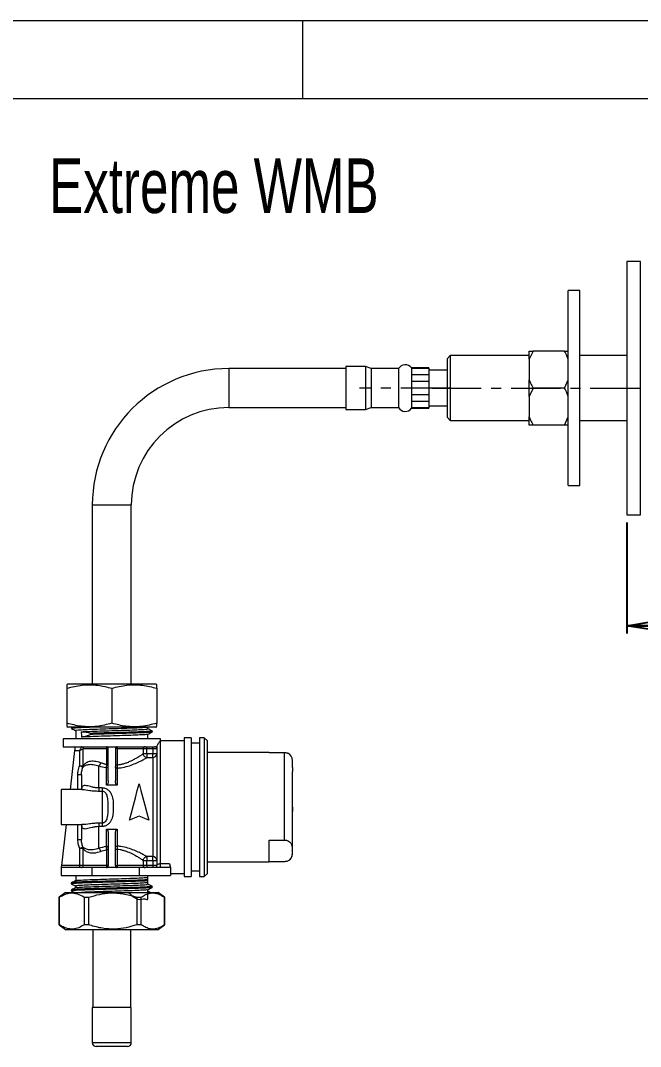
# Model space of a CAD drawing. Header units: millimetres. Extents: x 0 to 420, y 0 to 298.
# Drawn here: x 193.4 to 272.8, y 165.9 to 297.5 of the extents above; entities that cross this region are included whole.
import ezdxf

# ---------------------------------------------------------------- set-up
doc = ezdxf.new("R2010")
doc.units = ezdxf.units.MM
doc.linetypes.add('CENTER', pattern=[10.16, 6.35, -1.27, 1.27, -1.27])
doc.linetypes.add('CENTERX2', pattern=[20.32, 12.7, -2.54, 2.54, -2.54])
doc.layers.add('LEVEL0', color=179, linetype='Continuous')
doc.styles.add('SLDTEXTSTYLE1', font='TXT', dxfattribs={"width": 0.75})
doc.styles.add('SLDTEXTSTYLE2', font='TXT', dxfattribs={"width": 0.7})
doc.dimstyles.new('SLDDIMSTYLE1', dxfattribs={"dimtxt": 3.5, "dimasz": 3.302, "dimexe": 0, "dimexo": 0.0625, "dimgap": 0.875, "dimtad": 1, "dimdec": 0, "dimlfac": 2, "dimrnd": 1e-09, "dimzin": 12, "dimdsep": 46, "dimtxsty": 'SLDTEXTSTYLE1', "dimblk1": 'CLOSED', "dimblk2": 'CLOSED', "dimsah": 1, "dimcen": 0.09, "dimadec": 0, "dimazin": 3, "dimtfac": 1, "dimtdec": 0, "dimtofl": 0, "dimtmove": 0, "dimatfit": 3, "dimldrblk": 'CLOSED', "dimfxl": 0, "dimfrac": 2, "dimtolj": 1, "dimtzin": 12, "dimarcsym": 0})

# ---------------------------------------------------------------- blocks, each defined once
blk = doc.blocks.new('_CLOSED')
at = {"color": 0, "linetype": 'ByBlock', "lineweight": -2}
for p, q in [((-1, 0.166667), (0, 0)), ((-1, 0.166667), (-1, -0.166667)), ((0, 0), (-1, -0.166667)), ((0, 0), (-1, 0))]:
    blk.add_line(p, q, dxfattribs=at)
blk = doc.blocks.new('_D')
at = {"layer": 'LEVEL0', "color": 7}
for p, q in [((271.06, 233.11), (271.06, 218.88)), ((363.39, 228.34), (363.39, 218.88)), ((363.39, 219.88), (271.06, 219.88))]:
    blk.add_line(p, q, dxfattribs=at)
at = {"layer": 'LEVEL0', "color": 7, "xscale": 3.302, "yscale": 3.302, "rotation": 180.0000000000004}
blk.add_blockref('_CLOSED', (271.06, 219.88), dxfattribs=at)
at = {"layer": 'LEVEL0', "color": 7, "xscale": 3.302, "yscale": 3.302}
blk.add_blockref('_CLOSED', (363.39, 219.88), dxfattribs=at)
at = {"layer": 'LEVEL0', "color": 7, "insert": (310.4, 224.39), "char_height": 3.5, "attachment_point": 1, "style": 'SLDTEXTSTYLE1'}
blk.add_mtext('185', dxfattribs=at)

msp = doc.modelspace()

# ---------------------------------------------------------------- linework, layer by layer
at = {"color": 7, "linetype": 'Continuous', "lineweight": 15}
for p, q in [((272.805305, 266.611854), (271.055305, 266.611854)), ((271.055305, 266.611854), (271.055305, 250.361854)), ((265.055305, 262.861855), (263.555306, 262.861855)), ((263.555306, 250.361854), (263.555306, 262.861855)), ((265.055305, 250.361854), (265.055305, 262.861855)), ((248.430306, 254.526854), (248.055305, 254.151854)), ((248.055305, 246.571854), (248.055305, 254.151854)), ((258.555306, 254.526854), (248.430306, 254.526854)), ((248.430306, 254.526854), (248.430306, 246.196854)), ((259.055305, 255.111854), (258.555306, 254.046245)), ((258.555306, 255.111854), (259.055305, 255.111854)), ((258.555306, 254.046245), (258.555306, 255.111854)), ((258.555306, 254.046245), (258.555306, 251.427463)), ((263.055305, 255.111854), (259.055305, 255.111854)), ((271.055305, 254.526854), (265.055305, 254.526854)), ((235.055306, 252.861854), (220.055306, 252.861854)), ((237.555304, 253.111854), (235.055306, 253.111854)), ((235.055306, 253.111854), (235.055306, 247.611854)), ((238.305306, 252.861854), (237.555304, 253.111854)), ((237.555304, 253.111854), (237.555304, 247.611854)), ((241.805305, 252.861854), (238.305306, 252.861854)), ((238.305306, 252.861854), (238.305306, 247.861854)), ((241.805305, 252.861854), (241.805305, 247.861854)), ((245.671331, 252.961854), (243.471331, 252.961854)), ((243.471331, 252.961854), (243.471331, 247.761854)), ((243.505306, 252.918789), (245.671331, 252.918789)), ((243.505306, 252.048444), (243.505306, 252.918789)), ((245.671331, 252.961854), (245.671331, 252.918789)), ((245.671331, 252.918789), (245.671331, 252.048444)), ((245.671331, 252.048444), (243.505306, 252.048444)), ((248.055305, 252.636854), (245.671331, 252.636854)), ((245.671331, 252.048444), (245.671331, 251.232199)), ((258.555306, 249.296245), (258.555306, 251.427463)), ((263.055305, 250.361854), (263.555306, 251.427463)), ((243.505306, 251.232199), (245.671331, 251.232199)), ((243.505306, 249.49151), (243.505306, 251.232199)), ((245.671331, 251.232199), (245.671331, 249.49151)), ((259.055305, 250.361854), (258.555306, 249.296245)), ((263.055305, 250.361854), (259.055305, 250.361854)), ((263.555306, 237.861854), (263.555306, 250.361854)), ((265.055305, 237.861854), (265.055305, 250.361854)), ((271.055305, 250.361854), (271.055305, 234.111855)), ((245.671331, 249.49151), (243.505306, 249.49151)), ((245.671331, 249.49151), (245.671331, 248.675264)), ((258.555306, 249.296245), (258.555306, 246.677464)), ((220.055306, 247.861854), (235.055306, 247.861854)), ((235.055306, 247.611854), (237.555304, 247.611854)), ((237.555304, 247.611854), (238.305306, 247.861854)), ((238.305306, 247.861854), (241.805305, 247.861854)), ((243.471331, 247.761854), (245.671331, 247.761854)), ((243.505306, 248.675264), (245.671331, 248.675264)), ((243.505306, 247.80492), (243.505306, 248.675264)), ((245.671331, 247.80492), (243.505306, 247.80492)), ((245.671331, 248.675264), (245.671331, 247.80492)), ((245.671331, 248.086854), (248.055305, 248.086854)), ((245.671331, 247.80492), (245.671331, 247.761854)), ((248.055305, 246.571854), (248.430306, 246.196854)), ((248.430306, 246.196854), (258.555306, 246.196854)), ((258.555306, 245.611854), (258.555306, 246.677464)), ((263.055305, 245.611854), (263.555306, 246.677464)), ((265.055305, 246.196854), (271.055305, 246.196854)), ((263.055305, 245.611854), (259.055305, 245.611854)), ((263.555306, 245.611854), (263.055305, 245.611854)), ((263.555306, 237.861854), (265.055305, 237.861854)), ((202.555304, 235.361855), (202.555304, 212.361856)), ((207.555307, 212.361856), (207.555307, 235.361855)), ((271.055305, 234.111855), (272.805305, 234.111855)), ((199.415778, 212.361856), (199.305309, 212.306617)), ((199.305309, 211.861855), (199.305309, 207.361853)), ((210.694832, 212.361856), (199.415778, 212.361856)), ((205.055302, 211.861855), (205.055302, 207.361853)), ((210.805306, 212.306617), (210.694832, 212.361856)), ((210.805306, 211.861855), (210.805306, 207.361853)), ((199.305309, 206.91709), (199.415778, 206.861856)), ((210.694832, 206.861856), (199.415778, 206.861856)), ((209.680302, 206.653891), (209.680302, 206.861856)), ((210.694832, 206.861856), (210.805306, 206.91709)), ((198.805307, 205.361853), (198.805307, 204.361854)), ((211.305307, 205.361853), (198.805307, 205.361853)), ((200.430309, 206.417462), (200.430309, 205.361853)), ((209.680302, 205.361853), (209.680302, 205.959594)), ((211.305307, 205.111856), (211.305307, 205.361853)), ((215.205306, 205.511855), (214.305305, 205.511855)), ((214.305305, 205.511855), (214.305305, 187.711852)), ((215.205306, 205.511855), (215.205306, 187.711852)), ((216.905305, 205.511855), (216.305306, 205.511855)), ((216.305306, 205.511855), (216.305306, 187.711852)), ((217.305304, 205.111856), (216.905305, 205.511855)), ((216.905305, 205.511855), (216.905305, 187.711852)), ((198.805307, 204.361854), (210.558062, 204.361854)), ((204.605309, 199.979344), (204.605309, 204.111854)), ((205.505302, 204.111854), (205.505302, 199.979344)), ((210.651064, 204.342788), (210.555305, 204.361854)), ((210.651041, 204.342531), (210.558062, 204.361854)), ((210.805306, 204.227628), (210.805306, 189.111853)), ((214.305305, 205.111856), (211.305307, 205.111856)), ((216.305306, 204.799356), (215.205306, 204.799356)), ((217.305304, 188.111855), (217.305304, 205.111856)), ((200.292712, 203.861853), (199.715783, 198.861854)), ((225.205304, 203.611853), (217.305304, 203.611853)), ((225.205304, 203.611853), (225.205304, 203.609387)), ((225.205304, 203.609387), (227.205304, 203.609387)), ((228.204028, 201.38385), (228.204706, 201.300809)), ((228.205306, 201.605281), (228.205306, 201.324189)), ((201.155303, 200.754317), (201.155303, 198.911855)), ((228.204706, 201.300809), (228.205306, 201.177614)), ((201.194932, 198.861854), (198.555303, 198.861854)), ((198.555303, 198.861854), (198.555303, 194.361853)), ((205.755306, 199.445138), (204.355305, 199.445138)), ((228.204539, 196.611853), (228.205306, 196.419029)), ((228.205306, 196.419029), (228.205306, 196.254639)), ((228.205306, 196.254639), (228.205306, 196.030794)), ((198.555303, 194.361853), (201.195297, 194.361853)), ((199.196552, 194.361853), (198.590783, 189.111853)), ((201.155303, 194.311855), (201.155303, 192.46939)), ((204.355305, 193.778569), (205.755306, 193.778569)), ((204.605309, 193.244362), (204.605309, 189.111853)), ((205.505302, 189.111853), (205.505302, 193.244362)), ((225.205304, 192.390533), (227.205304, 192.390533)), ((225.205304, 189.611854), (225.205304, 192.390533)), ((217.305304, 189.611854), (225.205304, 189.611854)), ((227.205304, 189.61432), (225.205304, 189.61432)), ((198.555303, 188.861853), (198.555303, 187.861854)), ((202.555304, 188.861853), (198.555303, 188.861853)), ((208.555309, 188.861853), (202.555304, 188.861853)), ((212.426489, 188.861853), (208.555309, 188.861853)), ((212.457718, 189.326139), (212.555306, 188.865887)), ((212.555306, 188.865887), (212.555306, 187.861854)), ((215.205306, 188.424355), (216.305306, 188.424355)), ((198.555303, 187.861854), (202.555304, 187.861854)), ((200.430309, 187.861854), (200.430309, 187.178338)), ((202.555304, 187.861854), (208.555309, 187.861854)), ((208.555309, 187.861854), (212.555306, 187.861854)), ((209.680302, 187.631117), (209.680302, 187.861854)), ((209.680302, 186.724836), (209.680302, 186.941849)), ((212.555306, 188.111855), (214.305305, 188.111855)), ((214.305305, 187.711852), (215.205306, 187.711852)), ((216.305306, 187.711852), (216.905305, 187.711852)), ((216.905305, 187.711852), (217.305304, 188.111855)), ((199.127106, 185.661854), (198.305306, 185.045505)), ((199.127106, 185.661854), (210.983509, 185.661854)), ((199.857389, 186.83047), (199.903046, 186.759109)), ((200.430309, 186.488444), (200.430309, 186.275656)), ((209.680302, 185.817832), (209.680302, 186.030598)), ((211.805304, 185.045505), (210.983509, 185.661854)), ((198.305306, 185.045505), (198.305306, 181.528205)), ((198.305306, 185.045505), (198.321698, 185.045505)), ((198.321698, 181.528205), (198.321698, 185.045505)), ((201.531087, 185.045505), (202.095692, 185.045505)), ((201.531087, 185.045505), (201.531087, 181.528205)), ((202.095692, 181.528205), (202.095692, 185.045505)), ((208.278855, 185.045505), (208.829296, 185.045505)), ((208.278855, 185.045505), (208.278855, 181.528205)), ((208.829296, 181.528205), (208.829296, 185.045505)), ((211.803073, 185.045505), (211.805304, 185.045505)), ((211.803073, 185.045505), (211.803073, 181.528205)), ((211.805304, 181.528205), (211.805304, 185.045505)), ((198.305306, 181.528205), (199.127106, 180.911856)), ((198.321698, 181.528205), (198.305306, 181.528205)), ((199.127106, 180.911856), (210.983509, 180.911856)), ((202.095692, 181.528205), (201.531087, 181.528205)), ((202.630309, 180.911856), (202.630309, 170.911858)), ((207.480302, 170.911858), (207.480302, 180.911856)), ((208.829296, 181.528205), (208.278855, 181.528205)), ((210.983509, 180.911856), (211.805304, 181.528205)), ((211.805304, 181.528205), (211.803073, 181.528205)), ((202.555304, 170.911858), (202.555304, 166.411856)), ((203.853225, 170.911858), (202.555304, 170.911858)), ((207.555307, 170.911858), (203.853225, 170.911858)), ((207.555307, 166.411856), (207.555307, 170.911858)), ((204.09364, 165.911855), (203.055305, 165.911855)), ((207.055306, 165.911855), (204.09364, 165.911855))]:
    msp.add_line(p, q, dxfattribs=at)
at = {"color": 8, "linetype": 'Continuous', "lineweight": 0}
for p, q in [((272.805305, 250.361854), (272.805305, 266.611854)), ((220.055306, 252.861854), (220.055306, 247.861854)), ((272.805305, 234.111855), (272.805305, 250.361854)), ((202.555304, 235.361855), (207.555307, 235.361855)), ((200.079834, 206.861856), (199.903314, 206.83668)), ((201.395457, 201.926353), (201.395457, 204.106221)), ((201.406514, 204.111854), (204.411184, 204.111854)), ((204.411184, 202.067459), (204.411184, 204.111854)), ((204.411184, 204.111854), (204.605309, 204.111854)), ((205.728834, 204.111854), (205.505302, 204.111854)), ((205.728834, 204.111854), (205.728834, 201.994943)), ((205.728834, 204.111854), (209.076544, 204.111854)), ((209.076544, 204.111854), (209.076544, 203.449251)), ((209.076544, 204.111854), (209.547949, 204.111854)), ((209.547949, 204.111854), (209.547949, 204.361854)), ((209.547949, 203.449251), (209.547949, 204.111854)), ((209.547949, 204.111854), (210.305308, 204.111854)), ((210.305308, 204.111854), (210.305308, 204.361854)), ((210.305308, 204.111854), (210.305308, 203.449251)), ((210.305308, 204.111854), (210.805306, 204.111854)), ((211.305307, 189.326139), (211.305307, 205.111856)), ((200.292712, 203.861853), (200.906729, 203.861853)), ((200.906729, 203.861853), (200.906729, 201.926353)), ((209.547949, 203.449251), (209.076544, 203.449251)), ((209.547949, 203.449251), (209.547949, 202.960866)), ((210.305308, 203.449251), (209.547949, 203.449251)), ((209.547949, 202.960866), (210.305308, 202.960866)), ((210.805306, 203.449251), (210.305308, 203.449251)), ((210.305308, 202.960866), (210.305308, 203.449251)), ((210.305308, 202.960866), (210.305308, 190.262841)), ((227.205304, 192.390533), (227.205304, 203.609387)), ((200.906729, 201.926353), (201.395457, 201.926353)), ((203.405303, 199.07294), (203.405303, 201.89411)), ((204.355305, 199.445138), (204.355305, 201.668413)), ((205.755306, 201.608403), (205.755306, 199.445138)), ((200.655302, 200.754317), (200.655302, 198.861854)), ((203.805303, 199.07294), (203.405303, 199.07294)), ((203.405303, 198.67065), (203.805303, 198.67065)), ((203.805303, 198.67065), (203.805303, 194.553061)), ((200.655302, 194.361853), (200.655302, 192.46939)), ((203.805303, 194.553061), (203.405303, 194.553061)), ((203.405303, 191.329597), (203.405303, 194.150766)), ((203.405303, 194.150766), (203.805303, 194.150766)), ((204.355305, 191.555297), (204.355305, 193.778569)), ((205.755306, 193.778569), (205.755306, 191.615312)), ((201.395457, 191.297358), (200.906729, 191.297358)), ((200.906729, 191.297358), (200.906729, 189.111853)), ((201.395457, 189.111853), (201.395457, 191.297358)), ((204.411184, 189.111853), (204.411184, 191.156251)), ((205.728834, 191.228768), (205.728834, 189.111853)), ((209.076544, 189.774456), (209.076544, 189.111853)), ((209.076544, 189.774456), (209.547949, 189.774456)), ((210.305308, 190.262841), (209.547949, 190.262841)), ((209.547949, 190.262841), (209.547949, 189.774456)), ((209.547949, 189.774456), (210.305308, 189.774456)), ((209.547949, 189.111853), (209.547949, 189.774456)), ((210.305308, 189.774456), (210.305308, 190.262841)), ((210.305308, 189.774456), (210.805306, 189.774456)), ((210.305308, 189.774456), (210.305308, 189.111853)), ((200.906729, 189.111853), (198.590783, 189.111853)), ((201.395457, 189.111853), (200.906729, 189.111853)), ((200.906729, 189.111853), (200.906729, 188.861853)), ((204.411184, 189.111853), (201.395457, 189.111853)), ((202.555304, 187.861854), (202.555304, 188.861853)), ((204.605309, 189.111853), (204.411184, 189.111853)), ((205.505302, 189.111853), (205.728834, 189.111853)), ((209.076544, 189.111853), (205.728834, 189.111853)), ((208.555309, 188.861853), (208.555309, 187.861854)), ((209.547949, 189.111853), (209.076544, 189.111853)), ((209.547949, 189.111853), (209.547949, 188.861853)), ((210.305308, 189.111853), (209.547949, 189.111853)), ((210.805306, 189.111853), (210.305308, 189.111853)), ((210.305308, 189.111853), (210.305308, 188.861853)), ((212.457718, 189.326139), (211.305307, 189.326139)), ((202.555304, 166.411856), (203.853225, 166.411856)), ((203.853225, 166.411856), (207.555307, 166.411856))]:
    msp.add_line(p, q, dxfattribs=at)
at = {"color": 7, "linetype": 'Continuous', "lineweight": 15, "flags": 128}
for points in [[(200.350401, 204.361854), (200.349291, 204.352247), (200.346013, 204.323793), (200.340678, 204.277588), (200.333504, 204.215409), (200.324764, 204.139641), (200.314788, 204.053195), (200.303962, 203.9594), (200.292712, 203.861853)], [(207.305302, 194.94679), (207.557944, 195.88965), (207.814699, 196.847869), (208.070104, 197.80107), (208.318738, 198.728977), (208.555309, 199.611856)], [(208.555309, 199.611856), (208.791872, 198.728977), (209.040505, 197.80107), (209.295911, 196.847869), (209.552666, 195.88965), (209.805307, 194.94679)], [(208.555309, 195.451824), (208.136281, 195.282528), (207.719517, 195.114145), (207.305302, 194.94679)], [(209.805307, 194.94679), (209.391092, 195.114145), (208.974329, 195.282528), (208.555309, 195.451824)], [(198.590783, 189.111853), (198.585158, 189.063082), (198.579749, 189.016184), (198.574757, 188.972963), (198.570391, 188.935077), (198.5668, 188.903986), (198.564132, 188.880885), (198.562493, 188.866658), (198.561942, 188.861853)]]:
    msp.add_lwpolyline(points, dxfattribs=at)
at = {"color": 7, "linetype": 'Continuous', "lineweight": 15}
for centre, radius, start, end in [((220.055305, 235.361854), 17.5, 90, 180), ((242.671331, 252.361854), 1, 36.86989765, 150), ((220.055305, 235.361854), 12.5, 90, 180), ((242.671331, 248.361854), 1, 210, 323.13010235), ((204.355305, 204.111854), 0.25, 0, 90), ((205.755305, 204.111854), 0.25, 90, 180), ((227.205305, 202.611854), 1, 0, 66.02820418), ((227.205305, 190.611854), 1, 294.45582766, 0), ((204.355305, 189.111854), 0.25, 270, 0), ((205.755305, 189.111854), 0.25, 180, 270), ((203.055305, 166.411854), 0.5, 180, 270), ((207.055305, 166.411854), 0.5, 270, 0)]:
    msp.add_arc(centre, radius, start, end, dxfattribs=at)
at = {"color": 8, "linetype": 'Continuous', "lineweight": 0}
for centre, radius, start, end in [((204.089738, 204.17125), 0.326887, 349.53096795, 35.66799327), ((206.339103, 204.173636), 0.613388, 162.13046353, 185.78077603), ((209.319606, 204.118804), 0.243161, 91.73519799, 181.63796736), ((210.311046, 203.455128), 0.494295, 269.3349746, 359.31884156), ((227.388831, 191.205437), 0.816475, 345.60277537, 359.98189496), ((210.311046, 189.768579), 0.494295, 0.68115844, 90.6650254), ((201.148236, 189.109073), 0.247237, 270.66207155, 0.64435637), ((204.089723, 189.05246), 0.326901, 324.33306687, 10.4679719), ((206.339134, 189.050074), 0.613419, 174.21982207, 197.86893837), ((209.319611, 189.104908), 0.243167, 178.36326234, 268.26357231)]:
    msp.add_arc(centre, radius, start, end, dxfattribs=at)
msp.add_ellipse((205.055305, 205.936854), major_axis=(-2.476499, 144.177266), ratio=0.0270923075, start_param=1.5679405276, end_param=1.5727215469, dxfattribs=at)
at = {"color": 7, "linetype": 'Continuous', "lineweight": 15}
for points, knots in [([(263.555306, 254.046245), (263.499951, 254.19216), (263.361524, 254.557058), (263.170152, 254.90378), (263.055305, 255.111854)], [0, 0, 0, 0, 0.3998805607, 1, 1, 1, 1]), ([(263.055305, 255.111854), (263.0975, 255.111854), (263.293338, 255.111854), (263.440136, 255.111854), (263.555306, 255.111854)], [0, 0, 0, 0, 0.2154571977, 1, 1, 1, 1]), ([(258.555306, 251.427463), (258.61066, 251.281548), (258.749086, 250.916651), (258.940458, 250.569929), (259.055305, 250.361854)], [0, 0, 0, 0, 0.3998802359, 1, 1, 1, 1]), ([(263.555306, 249.296245), (263.499951, 249.44216), (263.361524, 249.807058), (263.170152, 250.15378), (263.055305, 250.361854)], [0, 0, 0, 0, 0.399880374, 1, 1, 1, 1]), ([(258.555306, 246.677464), (258.610659, 246.531548), (258.749086, 246.166651), (258.940458, 245.819929), (259.055305, 245.611854)], [0, 0, 0, 0, 0.3998804227, 1, 1, 1, 1]), ([(259.055305, 245.611854), (259.01311, 245.611854), (258.817273, 245.611854), (258.670475, 245.611854), (258.555306, 245.611854)], [0, 0, 0, 0, 0.2154572521, 1, 1, 1, 1]), ([(199.305309, 211.861855), (199.942992, 212.019374), (201.237248, 212.33908), (203.194724, 212.325534), (204.453046, 212.011944), (205.055302, 211.861855)], [0, 0, 0, 0, 0.3361572869, 0.6822725908, 1, 1, 1, 1]), ([(199.305309, 212.275999), (199.305309, 212.265327), (199.305309, 212.244399), (199.305309, 211.987676), (199.305309, 211.861855)], [0, 0, 0, 0, 0.5098936471, 1, 1, 1, 1]), ([(205.055302, 211.861855), (205.692987, 212.019374), (206.987247, 212.339079), (208.944725, 212.325534), (210.203048, 212.011944), (210.805306, 211.861855)], [0, 0, 0, 0, 0.3361577565, 0.6822725689, 1, 1, 1, 1]), ([(210.805306, 211.861855), (210.805306, 211.987319), (210.805306, 212.243325), (210.805306, 212.267975), (210.805306, 212.280544)], [0, 0, 0, 0, 0.4900841201, 1, 1, 1, 1]), ([(205.055302, 207.361853), (204.417618, 207.204335), (203.123362, 206.884632), (201.165886, 206.898178), (199.907564, 207.211764), (199.305309, 207.361853)], [0, 0, 0, 0, 0.336157256, 0.6822726277, 1, 1, 1, 1]), ([(199.305309, 207.361853), (199.305309, 207.236388), (199.305309, 206.980382), (199.305309, 206.955733), (199.305309, 206.943164)], [0, 0, 0, 0, 0.4900841201, 1, 1, 1, 1]), ([(199.903232, 206.836639), (199.8794, 206.811861), (199.831739, 206.762309), (199.879259, 206.712848), (199.903016, 206.688119)], [0, 0, 0, 0, 0.5000439001, 1, 1, 1, 1]), ([(199.899842, 206.689777), (199.990212, 206.642642), (200.167044, 206.550412), (200.343856, 206.458148), (200.430309, 206.413036)], [0, 0, 0, 0, 0.511049999, 1, 1, 1, 1]), ([(209.663292, 206.862478), (209.590527, 206.846836), (209.442217, 206.814956), (208.589587, 206.766839), (207.368266, 206.718122), (205.875229, 206.669408), (204.291683, 206.620687), (202.796921, 206.57197), (201.544569, 206.523244), (200.735604, 206.474525), (200.375334, 206.439257), (200.455716, 206.42024), (200.467458, 206.417462)], [0, 0, 0, 0, 0.10544903921, 0.21492711655, 0.32440468431, 0.43388288883, 0.5433608095, 0.65283882986, 0.76231690595, 0.8717952461, 0.98127342092, 1, 1, 1, 1]), ([(201.153984, 206.282212), (201.474342, 206.298367), (202.115059, 206.330677), (203.523118, 206.379044), (205.075651, 206.427752), (206.636, 206.476468), (208.021359, 206.525201), (209.051524, 206.573936), (209.63044, 206.616832), (209.622817, 206.643483), (209.61984, 206.653891)], [0, 0, 0, 0, 0.1302769465, 0.2605536789, 0.3916416344, 0.522730041, 0.6538188839, 0.7849074926, 0.915996213, 1, 1, 1, 1]), ([(210.805306, 207.361853), (210.167621, 207.204335), (208.873363, 206.884632), (206.915886, 206.898178), (205.65756, 207.211764), (205.055302, 207.361853)], [0, 0, 0, 0, 0.33615725222, 0.68227213251, 1, 1, 1, 1]), ([(210.210701, 206.381438), (210.120309, 206.428587), (209.943502, 206.52081), (209.76671, 206.613061), (209.680302, 206.658149)], [0, 0, 0, 0, 0.5112440044, 1, 1, 1, 1]), ([(210.805306, 206.947712), (210.805306, 206.958382), (210.805306, 206.979308), (210.805306, 207.236031), (210.805306, 207.361853)], [0, 0, 0, 0, 0.5098936175, 1, 1, 1, 1]), ([(201.142152, 206.281522), (201.195048, 206.283736), (201.353776, 206.290377), (201.618395, 206.271573), (201.976701, 206.207383), (202.226328, 206.120394), (202.371848, 206.069684)], [0, 0, 0, 0, 0.1282368863, 0.3848147927, 0.6413789211, 1, 1, 1, 1]), ([(209.612784, 205.955168), (209.618231, 205.949606), (209.639585, 205.927797), (209.139175, 205.889757), (208.169464, 205.84103), (206.812851, 205.792318), (205.267667, 205.743577), (203.694909, 205.69494), (202.494582, 205.653433), (201.661398, 205.619321), (201.325087, 205.601337), (201.153984, 205.592187)], [0, 0, 0, 0, 0.0459330877, 0.1801055153, 0.3142776811, 0.4484499195, 0.5826221798, 0.7167938001, 0.8509656469, 0.9241763086, 1, 1, 1, 1]), ([(202.371848, 205.936616), (202.320522, 205.912678), (202.166517, 205.840852), (201.88761, 205.733351), (201.532857, 205.631572), (201.280495, 205.605338), (201.153984, 205.592187)], [0, 0, 0, 0, 0.1286000513, 0.3858609326, 0.6921283488, 1, 1, 1, 1]), ([(202.371848, 206.069684), (202.381452, 206.065061), (202.394643, 206.058712), (202.409278, 206.041428), (202.416106, 206.027993), (202.419528, 206.013315), (202.419845, 206.000192), (202.41745, 205.986459), (202.410711, 205.970176), (202.395508, 205.950401), (202.380991, 205.941943), (202.371848, 205.936616)], [0, 0, 0, 0, 0.2324442124, 0.3192401265, 0.4067041025, 0.46241942, 0.5184659925, 0.5688442929, 0.6422456633, 0.7746924897, 1, 1, 1, 1]), ([(209.668552, 205.953462), (209.758891, 206.000604), (209.939594, 206.094899), (210.120314, 206.18916), (210.210686, 206.236297)], [0, 0, 0, 0, 0.49993397057, 1, 1, 1, 1]), ([(210.207356, 206.234561), (210.231195, 206.259307), (210.278874, 206.3088), (210.231185, 206.358395), (210.207341, 206.383193)], [0, 0, 0, 0, 0.499993867, 1, 1, 1, 1]), ([(210.805306, 204.111854), (210.804751, 204.124116), (210.803498, 204.151798), (210.791679, 204.198186), (210.761622, 204.260777), (210.712983, 204.311592), (210.670073, 204.333211), (210.651064, 204.342788)], [0, 0, 0, 0, 0.07954477347, 0.1795778751, 0.34920666863, 0.71170530093, 1, 1, 1, 1]), ([(210.819402, 204.361854), (210.815922, 204.342226), (210.809428, 204.305601), (210.805659, 204.259306), (210.805378, 204.234142), (210.805306, 204.227628)], [0, 0, 0, 0, 0.4611529673, 0.8605066868, 1, 1, 1, 1]), ([(211.305307, 205.111856), (211.290028, 205.101354), (211.259379, 205.080288), (211.060053, 204.894941), (210.905069, 204.624858), (210.84394, 204.472269), (210.823824, 204.38175), (210.819402, 204.361854)], [0, 0, 0, 0, 0.3758791618, 0.7540158621, 0.8829803069, 0.9742788186, 1, 1, 1, 1]), ([(227.205304, 203.609387), (227.2599, 203.6067), (227.368821, 203.60134), (227.510852, 203.568584), (227.577752, 203.53549), (227.608656, 203.520203)], [0, 0, 0, 0, 0.3509712647, 0.7001925517, 1, 1, 1, 1]), ([(228.205306, 201.679854), (228.204392, 201.62776), (228.203105, 201.554334), (228.20382, 201.422228), (228.204028, 201.38385)], [0, 0, 0, 0, 0.7094874976, 1, 1, 1, 1]), ([(228.205306, 201.679854), (228.205306, 201.913646), (228.205306, 202.381232), (228.205306, 202.643044), (228.205306, 202.588159), (228.205306, 202.577924)], [0, 0, 0, 0, 0.4485907737, 0.8971819284, 1, 1, 1, 1]), ([(228.205306, 196.804678), (228.205306, 197.220174), (228.205306, 198.051165), (228.205306, 199.229757), (228.205306, 200.309995), (228.205306, 200.888408), (228.205306, 201.177614)], [0, 0, 0, 0, 0.2500005202, 0.5000004099, 0.7500002025, 1, 1, 1, 1]), ([(201.203076, 199.166956), (201.206668, 199.105488), (201.213501, 198.988539), (201.11693, 198.880564), (201.11074, 198.871176), (201.108073, 198.867133)], [0, 0, 0, 0, 0.3867716576, 0.7358760224, 1, 1, 1, 1]), ([(204.605309, 199.979344), (204.596367, 199.867196), (204.584939, 199.723874), (204.510255, 199.559432), (204.459848, 199.49028), (204.40147, 199.451128), (204.370736, 199.44714), (204.355305, 199.445138)], [0, 0, 0, 0, 0.5274724159, 0.6740861165, 0.8545431698, 0.9269695317, 1, 1, 1, 1]), ([(205.755306, 199.445138), (205.741906, 199.446654), (205.711749, 199.450065), (205.661851, 199.481883), (205.597648, 199.558329), (205.524505, 199.727219), (205.512803, 199.880857), (205.505302, 199.979344)], [0, 0, 0, 0, 0.0634095724, 0.1427083195, 0.2728102247, 0.5338433044, 1, 1, 1, 1]), ([(228.205306, 195.959108), (228.204453, 196.095254), (228.202706, 196.373956), (228.204426, 196.658919), (228.205306, 196.804678)], [0, 0, 0, 0, 0.4884988669, 1, 1, 1, 1]), ([(228.205306, 191.205179), (228.205306, 191.458381), (228.205306, 191.964786), (228.205306, 193.114224), (228.205306, 194.459301), (228.205306, 195.459172), (228.205306, 195.959108)], [0, 0, 0, 0, 0.2499998761, 0.4999999187, 0.7499998745, 1, 1, 1, 1]), ([(201.108073, 194.356578), (201.11074, 194.352534), (201.11693, 194.343146), (201.213502, 194.235172), (201.206668, 194.118221), (201.203076, 194.056751)], [0, 0, 0, 0, 0.2641236485, 0.6132275782, 1, 1, 1, 1]), ([(204.355305, 193.778569), (204.368704, 193.777053), (204.398861, 193.773641), (204.448762, 193.741828), (204.51296, 193.665376), (204.586106, 193.49649), (204.597808, 193.342851), (204.605309, 193.244362)], [0, 0, 0, 0, 0.0634094808, 0.1427051641, 0.272811276, 0.5338439783, 1, 1, 1, 1]), ([(205.505302, 193.244362), (205.514244, 193.356511), (205.525672, 193.499832), (205.600355, 193.664275), (205.650764, 193.733424), (205.709139, 193.772584), (205.739875, 193.776568), (205.755306, 193.778569)], [0, 0, 0, 0, 0.5274714258, 0.6740848512, 0.8545415658, 0.9269708736, 1, 1, 1, 1]), ([(227.205304, 192.390533), (227.260186, 192.387967), (227.369678, 192.382848), (227.547831, 192.338363), (227.762912, 192.238722), (227.975433, 192.036925), (228.111545, 191.755481), (228.170469, 191.397313), (228.176322, 191.145962), (228.179665, 191.002427)], [0, 0, 0, 0, 0.04583367596, 0.09143905826, 0.16862641831, 0.3064112882, 0.51382162822, 0.72236356516, 1, 1, 1, 1]), ([(228.179665, 191.002427), (228.17664, 190.857973), (228.170572, 190.568234), (228.09966, 190.211963), (227.93379, 189.922942), (227.749442, 189.751763), (227.498529, 189.650946), (227.339517, 189.618102), (227.237766, 189.615235), (227.205304, 189.61432)], [0, 0, 0, 0, 0.279749004, 0.5611095833, 0.6878328622, 0.8572329264, 0.9147584043, 0.972804766, 1, 1, 1, 1]), ([(210.805306, 189.111853), (210.801548, 189.079094), (210.794033, 189.013576), (210.736219, 188.93094), (210.653581, 188.87313), (210.588064, 188.865612), (210.555305, 188.861853)], [0, 0, 0, 0, 0.2499954946, 0.5000017208, 0.7500026426, 1, 1, 1, 1]), ([(212.457718, 189.326139), (212.462643, 189.309476), (212.472496, 189.276138), (212.480795, 189.200976), (212.483927, 189.117796), (212.481597, 189.034225), (212.474013, 188.95952), (212.461189, 188.901767), (212.444828, 188.867503), (212.432173, 188.863604), (212.426489, 188.861853)], [0, 0, 0, 0, 0.1291428105, 0.2583649104, 0.3858391446, 0.5120910395, 0.6382360195, 0.765350034, 0.8945988213, 1, 1, 1, 1]), ([(199.903255, 186.907644), (199.872061, 186.882837), (199.839666, 186.857074), (199.856755, 186.831422), (199.857389, 186.83047)], [0, 0, 0, 0, 0.9629224244, 1, 1, 1, 1]), ([(200.442185, 187.188806), (200.351821, 187.141654), (200.171068, 187.047336), (199.990299, 186.95305), (199.899902, 186.9059)], [0, 0, 0, 0, 0.49993238398, 1, 1, 1, 1]), ([(200.44597, 187.187018), (200.444465, 187.187477), (200.38976, 187.204179), (200.766256, 187.23712), (201.580303, 187.285861), (202.847306, 187.33458), (204.347162, 187.383323), (205.931426, 187.43204), (207.415176, 187.480789), (208.634688, 187.52948), (209.319268, 187.570859), (209.63149, 187.604623), (209.663842, 187.622453), (209.680294, 187.63152)], [0, 0, 0, 0, 0.0030999914, 0.1126903437, 0.2222809389, 0.3318717787, 0.4414620557, 0.5510528242, 0.6606434635, 0.7702342998, 0.879825026, 0.9388857522, 1, 1, 1, 1]), ([(209.680294, 186.942184), (209.630983, 186.926046), (209.532361, 186.89377), (208.745742, 186.845257), (207.579957, 186.796638), (206.117042, 186.747915), (204.536291, 186.69921), (203.016006, 186.650483), (201.716308, 186.601779), (200.829722, 186.553052), (200.406808, 186.515284), (200.472002, 186.493744), (200.488043, 186.488444)], [0, 0, 0, 0, 0.1067011387, 0.2134022271, 0.3207678509, 0.4281338899, 0.5354992806, 0.6428645287, 0.7502300728, 0.8575955242, 0.9649609841, 1, 1, 1, 1]), ([(209.685741, 187.287377), (209.68551, 187.311315), (209.684818, 187.383139), (209.683564, 187.490358), (209.681976, 187.591591), (209.680856, 187.618187), (209.680294, 187.63152)], [0, 0, 0, 0, 0.1292174219, 0.3877130792, 0.6930733271, 1, 1, 1, 1]), ([(209.680294, 186.942184), (209.68053, 186.940177), (209.681711, 186.930125), (209.683549, 186.982945), (209.685112, 187.104824), (209.685748, 187.154429)], [0, 0, 0, 0, 0.1288856587, 0.6454514552, 1, 1, 1, 1]), ([(209.685748, 187.154429), (209.685794, 187.1592), (209.685855, 187.165656), (209.68591, 187.182908), (209.685952, 187.195476), (209.685957, 187.209429), (209.685958, 187.222098), (209.685949, 187.235797), (209.685925, 187.251913), (209.685844, 187.273026), (209.685782, 187.28162), (209.685741, 187.287377)], [0, 0, 0, 0, 0.2361890014, 0.3196341484, 0.4036383182, 0.457202302, 0.5110053132, 0.5609112178, 0.6352454642, 0.7556437456, 1, 1, 1, 1]), ([(198.321698, 185.045505), (198.556645, 185.185871), (199.031312, 185.469455), (199.806444, 185.653116), (200.629766, 185.547202), (201.20851, 185.25661), (201.506951, 185.061301), (201.531087, 185.045505)], [0, 0, 0, 0, 0.2251059941, 0.4547841115, 0.7111497542, 0.9766386503, 1, 1, 1, 1]), ([(199.903188, 186.000669), (199.879305, 185.975866), (199.831541, 185.92626), (199.879361, 185.876753), (199.90327, 185.852001)], [0, 0, 0, 0, 0.500016016, 1, 1, 1, 1]), ([(200.441999, 186.281758), (200.351632, 186.234605), (200.170878, 186.140289), (199.990105, 186.046006), (199.899708, 185.998859)], [0, 0, 0, 0, 0.4999408488, 1, 1, 1, 1]), ([(199.899738, 185.853848), (199.99011, 185.806711), (200.112796, 185.742718), (200.235476, 185.678713), (200.267789, 185.661854)], [0, 0, 0, 0, 0.7366072737, 1, 1, 1, 1]), ([(199.899857, 186.760778), (199.990227, 186.713644), (200.167055, 186.621416), (200.343861, 186.529152), (200.430309, 186.484041)], [0, 0, 0, 0, 0.5110629021, 1, 1, 1, 1]), ([(200.498184, 186.27988), (200.515823, 186.29039), (200.560728, 186.317146), (201.218819, 186.360148), (202.320162, 186.408869), (203.750796, 186.457608), (205.323617, 186.506334), (206.865656, 186.555052), (208.210431, 186.603772), (209.171492, 186.65249), (209.668568, 186.692848), (209.627928, 186.716961), (209.614655, 186.724836)], [0, 0, 0, 0, 0.0708457132, 0.1803516519, 0.2898575416, 0.3993632633, 0.5088688579, 0.6183746029, 0.7278802673, 0.837385508, 0.9468907901, 1, 1, 1, 1]), ([(209.631992, 186.026188), (209.638674, 186.023153), (209.681138, 186.003867), (209.247869, 185.968348), (208.352616, 185.919624), (207.038497, 185.870888), (205.515338, 185.822151), (203.927934, 185.773431), (202.502303, 185.724686), (201.538041, 185.687512), (201.244292, 185.666561), (201.178303, 185.661854)], [0, 0, 0, 0, 0.0249787377, 0.1587314907, 0.2924844537, 0.4262368095, 0.5599895293, 0.6937423513, 0.8274950024, 0.96124765, 1, 1, 1, 1]), ([(202.095692, 185.045505), (202.548339, 185.185871), (203.462826, 185.469455), (204.956176, 185.653116), (206.54238, 185.547198), (207.657394, 185.256617), (208.232355, 185.061301), (208.278855, 185.045505)], [0, 0, 0, 0, 0.2251062379, 0.4547845927, 0.7111503211, 0.9766395574, 1, 1, 1, 1]), ([(207.208296, 185.661854), (207.620409, 185.278463), (208.410564, 184.543377), (209.357069, 185.028588), (209.714105, 184.497195), (209.668688, 185.445739), (209.650872, 185.817832)], [0, 0, 0, 0, 0.2918198546, 0.5595130354, 0.8272065377, 1, 1, 1, 1]), ([(208.829296, 185.045505), (209.021258, 185.170778), (209.408035, 185.423186), (210.063228, 185.632231), (210.79079, 185.600261), (211.386811, 185.330918), (211.720471, 185.102142), (211.803073, 185.045505)], [0, 0, 0, 0, 0.1987523679, 0.4004595132, 0.6525452017, 0.9139832523, 1, 1, 1, 1]), ([(209.668559, 186.024467), (209.758899, 186.07161), (209.9396, 186.165907), (210.120321, 186.260169), (210.210694, 186.307306)], [0, 0, 0, 0, 0.4999352559, 1, 1, 1, 1]), ([(210.210716, 186.452443), (210.120322, 186.499593), (209.94351, 186.591819), (209.766712, 186.68407), (209.680302, 186.729157)], [0, 0, 0, 0, 0.51124498191, 1, 1, 1, 1]), ([(209.987452, 185.661854), (209.97148, 185.670184), (209.869087, 185.723584), (209.76671, 185.777013), (209.680302, 185.822109)], [0, 0, 0, 0, 0.1559841629, 1, 1, 1, 1]), ([(210.207356, 186.305562), (210.2312, 186.330307), (210.278889, 186.379796), (210.23121, 186.42939), (210.207371, 186.454186)], [0, 0, 0, 0, 0.4999985072, 1, 1, 1, 1]), ([(201.531087, 181.528205), (201.29614, 181.387839), (200.821472, 181.104255), (200.046349, 180.920597), (199.223027, 181.026496), (198.644275, 181.3171), (198.345835, 181.512409), (198.321698, 181.528205)], [0, 0, 0, 0, 0.2251059308, 0.4547834103, 0.7111489269, 0.9766386213, 1, 1, 1, 1]), ([(208.278855, 181.528205), (207.826211, 181.387839), (206.911726, 181.104254), (205.41838, 180.920598), (203.832171, 181.026495), (202.717162, 181.317102), (202.142194, 181.512409), (202.095692, 181.528205)], [0, 0, 0, 0, 0.2251050586, 0.4547833677, 0.7111489728, 0.9766384446, 1, 1, 1, 1]), ([(211.803073, 181.528205), (211.720469, 181.471568), (211.395262, 181.248588), (210.799917, 180.976149), (210.075321, 180.93875), (209.411267, 181.148956), (209.024413, 181.401055), (208.829296, 181.528205)], [0, 0, 0, 0, 0.086017383, 0.3386462771, 0.5995353701, 0.7980182159, 1, 1, 1, 1])]:
    msp.add_open_spline(points, degree=3, knots=knots, dxfattribs=at)
at = {"color": 8, "linetype": 'Continuous', "lineweight": 0}
for points, knots in [([(202.965153, 206.861856), (202.609069, 206.850803), (201.805537, 206.825861), (200.832897, 206.78703), (200.145208, 206.745362), (199.845901, 206.712324), (199.930592, 206.693177), (199.953852, 206.687918)], [0, 0, 0, 0, 0.1906404822, 0.43019595543, 0.66974761043, 0.90929690279, 1, 1, 1, 1]), ([(210.185041, 206.38326), (210.195401, 206.381622), (210.293613, 206.366095), (210.073182, 206.336679), (209.503638, 206.295012), (208.523668, 206.253343), (207.268186, 206.21168), (205.826002, 206.17002), (204.47091, 206.132423), (203.299336, 206.099026), (202.681035, 206.079477), (202.371871, 206.069702)], [0, 0, 0, 0, 0.0156648608, 0.1485033312, 0.281343665, 0.4141854757, 0.5470269764, 0.6798672496, 0.8127053678, 0.9063482753, 1, 1, 1, 1]), ([(210.183894, 206.238559), (210.15581, 206.226938), (210.094161, 206.20143), (209.491316, 206.162029), (208.530816, 206.120363), (207.271052, 206.078694), (205.830561, 206.037033), (204.474429, 205.999424), (203.301298, 205.965979), (202.681689, 205.946392), (202.371871, 205.936598)], [0, 0, 0, 0, 0.115416821, 0.2533573482, 0.3912998134, 0.5292418394, 0.6671819993, 0.8051199997, 0.9025558447, 1, 1, 1, 1]), ([(201.151093, 204.350585), (201.142451, 204.333391), (201.124479, 204.297636), (201.065693, 204.179714), (200.990775, 204.029985), (200.934944, 203.918297), (200.906729, 203.861853)], [0, 0, 0, 0, 0.2328251903, 0.4841504317, 0.7393021333, 1, 1, 1, 1]), ([(200.906729, 203.861853), (200.963169, 203.890075), (201.074851, 203.945919), (201.223608, 204.020296), (201.341767, 204.079376), (201.377769, 204.097377), (201.395457, 204.106221)], [0, 0, 0, 0, 0.26069027461, 0.5158431332, 0.76212139071, 1, 1, 1, 1]), ([(201.151093, 204.350585), (201.182185, 204.345627), (201.24437, 204.33571), (201.323996, 204.279126), (201.380577, 204.199498), (201.390497, 204.137313), (201.395457, 204.106221)], [0, 0, 0, 0, 0.2499974103, 0.4999948208, 0.7500003261, 1, 1, 1, 1]), ([(201.162843, 204.361854), (201.194774, 204.358097), (201.258635, 204.350584), (201.339175, 204.292765), (201.395532, 204.210134), (201.402853, 204.144614), (201.406514, 204.111854)], [0, 0, 0, 0, 0.25000234, 0.4999991823, 0.7499971604, 1, 1, 1, 1]), ([(201.395457, 204.106221), (201.397463, 204.108029), (201.401043, 204.111256), (201.404843, 204.111671), (201.406514, 204.111854)], [0, 0, 0, 0, 0.56031736442, 1, 1, 1, 1]), ([(209.076544, 203.449251), (208.967632, 203.374018), (208.808521, 203.26411), (208.498393, 203.064135), (208.201869, 202.883481), (207.822188, 202.670285), (207.377368, 202.452736), (206.935171, 202.271837), (206.511063, 202.137729), (206.116977, 202.043626), (205.855048, 202.010771), (205.728886, 201.994946)], [0, 0, 0, 0, 0.1831903949, 0.2676235466, 0.3672051414, 0.4973040203, 0.6205555467, 0.7361470496, 0.8315626914, 0.9188699871, 1, 1, 1, 1]), ([(205.755246, 201.608399), (205.905887, 201.623633), (206.371722, 201.670743), (207.114239, 201.849682), (207.918266, 202.138671), (208.604905, 202.451016), (209.17577, 202.748834), (209.424318, 202.890432), (209.547949, 202.960866)], [0, 0, 0, 0, 0.0891309241, 0.2756246802, 0.4605324994, 0.6426650788, 0.8222558834, 1, 1, 1, 1]), ([(209.547949, 202.960866), (209.488839, 202.971915), (209.370618, 202.994013), (209.219083, 203.108544), (209.108535, 203.265536), (209.087207, 203.388013), (209.076544, 203.449251)], [0, 0, 0, 0, 0.2500030149, 0.5000056874, 0.7500034087, 1, 1, 1, 1]), ([(200.906729, 201.926353), (200.826153, 201.714457), (200.682196, 201.335882), (200.663523, 200.932096), (200.655302, 200.754317)], [0, 0, 0, 0, 0.5597191489, 1, 1, 1, 1]), ([(201.361013, 201.72075), (201.351241, 201.725247), (201.330981, 201.734571), (201.22502, 201.782238), (201.07741, 201.849121), (200.963623, 201.900609), (200.906729, 201.926353)], [0, 0, 0, 0, 0.2411678727, 0.4999973629, 0.7499967404, 1, 1, 1, 1]), ([(201.155303, 200.754317), (201.163246, 200.914251), (201.17978, 201.24715), (201.299046, 201.558817), (201.361013, 201.72075)], [0, 0, 0, 0, 0.4804303877, 1, 1, 1, 1]), ([(201.360924, 201.720534), (201.435051, 201.79733), (201.580686, 201.948208), (202.038561, 202.10133), (202.65404, 202.119317), (203.155964, 201.968855), (203.405303, 201.89411)], [0, 0, 0, 0, 0.2602174423, 0.5112428993, 0.757201549, 1, 1, 1, 1]), ([(201.361013, 201.72075), (201.370828, 201.747604), (201.394814, 201.813231), (201.395218, 201.88434), (201.395457, 201.926353)], [0, 0, 0, 0, 0.4091870294, 1, 1, 1, 1]), ([(203.616416, 202.300439), (203.346406, 202.378004), (202.807587, 202.532788), (202.135506, 202.470416), (201.641099, 202.240326), (201.477585, 202.031112), (201.395479, 201.926058)], [0, 0, 0, 0, 0.2497209031, 0.4983316824, 0.7480949601, 1, 1, 1, 1]), ([(203.616416, 202.300439), (203.603986, 202.259979), (203.579127, 202.17906), (203.527209, 202.065802), (203.468369, 201.965884), (203.426325, 201.918035), (203.405303, 201.89411)], [0, 0, 0, 0, 0.2499988329, 0.4999992466, 0.7499975148, 1, 1, 1, 1]), ([(203.405303, 201.89411), (203.695963, 201.812808), (204.005769, 201.72615), (204.334947, 201.671777), (204.35529, 201.668417)], [0, 0, 0, 0, 0.9382025876, 1, 1, 1, 1]), ([(204.411236, 202.067448), (204.409704, 202.067767), (204.276081, 202.095575), (204.002196, 202.164204), (203.748802, 202.253688), (203.616416, 202.300439)], [0, 0, 0, 0, 0.0055096853, 0.4804284205, 1, 1, 1, 1]), ([(204.355267, 201.668436), (204.35527, 201.668442), (204.368656, 201.701906), (204.375809, 201.788353), (204.395664, 201.930576), (204.411319, 202.027611), (204.411318, 202.067427), (204.411318, 202.067437)], [0, 0, 0, 0, 0.0000672086, 0.3622438972, 0.7387205667, 0.9999348101, 1, 1, 1, 1]), ([(204.355267, 201.668413), (204.388032, 201.671334), (204.453563, 201.677174), (204.536216, 201.722154), (204.594039, 201.786451), (204.601552, 201.837429), (204.605309, 201.862918)], [0, 0, 0, 0, 0.2499958872, 0.499995463, 0.7499988395, 1, 1, 1, 1]), ([(204.411184, 202.067459), (204.437916, 202.067457), (204.49138, 202.067452), (204.554152, 202.067444), (204.597077, 202.067437), (204.602565, 202.067432), (204.605309, 202.067429)], [0, 0, 0, 0, 0.25000442761, 0.5000072189, 0.74999796164, 1, 1, 1, 1]), ([(205.728931, 201.994946), (205.698896, 201.994945), (205.638823, 201.994943), (205.565688, 201.994939), (205.515094, 201.994935), (205.508566, 201.994933), (205.505302, 201.994931)], [0, 0, 0, 0, 0.2499860621, 0.4999987135, 0.7499973526, 1, 1, 1, 1]), ([(205.755306, 201.608403), (205.722546, 201.611292), (205.657028, 201.61707), (205.574387, 201.661506), (205.516584, 201.725033), (205.509062, 201.775397), (205.505302, 201.800579)], [0, 0, 0, 0, 0.25000370529, 0.50000211667, 0.74999373254, 1, 1, 1, 1]), ([(205.728931, 201.994946), (205.728931, 201.994936), (205.728931, 201.944961), (205.738614, 201.838204), (205.744322, 201.705171), (205.755202, 201.633853), (205.755202, 201.608338), (205.755202, 201.608332)], [0, 0, 0, 0, 0.0000677713, 0.3409371894, 0.7247461671, 0.9999330192, 1, 1, 1, 1]), ([(201.155303, 200.754317), (201.147788, 200.754317), (201.132758, 200.754317), (201.017136, 200.754317), (200.85186, 200.754317), (200.720821, 200.754317), (200.655302, 200.754317)], [0, 0, 0, 0, 0.2499980988, 0.4999948389, 0.7499961108, 1, 1, 1, 1]), ([(201.194932, 198.855689), (201.228065, 198.857329), (201.518115, 198.87169), (202.075632, 198.772376), (202.807016, 198.68681), (203.208278, 198.675972), (203.405303, 198.67065)], [0, 0, 0, 0, 0.0583083774, 0.5104488061, 0.7596234139, 1, 1, 1, 1]), ([(203.405303, 199.07294), (203.259859, 199.080164), (202.950423, 199.095533), (202.381445, 199.219859), (201.886723, 199.366803), (201.527144, 199.386209), (201.314269, 199.334626), (201.243875, 199.222968), (201.20619, 199.163193)], [0, 0, 0, 0, 0.1328924838, 0.2827316633, 0.5717602597, 0.7391903527, 0.8603790672, 1, 1, 1, 1]), ([(203.405303, 199.07294), (203.405303, 199.029543), (203.405303, 198.942746), (203.405303, 198.830978), (203.405303, 198.735962), (203.405303, 198.692421), (203.405303, 198.67065)], [0, 0, 0, 0, 0.2499961139, 0.5000012555, 0.7500000762, 1, 1, 1, 1]), ([(203.805303, 199.07294), (203.805303, 199.029543), (203.805303, 198.942746), (203.805303, 198.830978), (203.805303, 198.735962), (203.805303, 198.692421), (203.805303, 198.67065)], [0, 0, 0, 0, 0.2499961139, 0.5000012555, 0.7500000762, 1, 1, 1, 1]), ([(203.805303, 194.150766), (203.947835, 194.164147), (204.237737, 194.191362), (204.602288, 194.409187), (204.885645, 194.704965), (205.121792, 195.138937), (205.268853, 195.786526), (205.294444, 196.578924), (205.271868, 197.402337), (205.13841, 198.057321), (204.884495, 198.5193), (204.600421, 198.814833), (204.236336, 199.032323), (203.947275, 199.059562), (203.805303, 199.07294)], [0, 0, 0, 0, 0.0650962861, 0.1324014294, 0.1929173603, 0.2577239218, 0.3637452441, 0.4999058861, 0.6211511874, 0.7423518647, 0.8073197466, 0.867974312, 0.9351552913, 1, 1, 1, 1]), ([(203.805303, 198.67065), (203.841741, 198.668273), (203.915453, 198.663465), (204.060476, 198.611239), (204.218483, 198.488374), (204.354385, 198.280611), (204.481565, 197.92255), (204.539209, 197.368353), (204.548074, 196.61148), (204.540441, 195.855991), (204.481306, 195.299558), (204.354072, 194.942681), (204.218822, 194.735579), (204.06124, 194.612758), (203.915839, 194.560281), (203.841878, 194.55545), (203.805303, 194.553061)], [0, 0, 0, 0, 0.0216603113, 0.0438164608, 0.0926494646, 0.1468372139, 0.2066031866, 0.3437368243, 0.4997935198, 0.6566887811, 0.7937137559, 0.8533609269, 0.9070932717, 0.9560365039, 0.9782588213, 1, 1, 1, 1]), ([(203.405303, 194.553061), (203.209236, 194.547814), (202.810346, 194.53714), (202.080669, 194.452065), (201.521498, 194.352354), (201.229833, 194.366583), (201.195297, 194.368268)], [0, 0, 0, 0, 0.2392184733, 0.4866783787, 0.9392184329, 1, 1, 1, 1]), ([(201.206183, 194.060503), (201.24387, 194.000732), (201.314279, 193.889067), (201.527162, 193.837509), (201.886757, 193.856906), (202.381456, 194.00386), (202.950446, 194.128164), (203.25988, 194.14354), (203.405303, 194.150766)], [0, 0, 0, 0, 0.1396253007, 0.2608513073, 0.4282427607, 0.7172701382, 0.8671265208, 1, 1, 1, 1]), ([(203.405303, 194.553061), (203.405303, 194.531288), (203.405303, 194.487745), (203.405303, 194.392729), (203.405303, 194.280964), (203.405303, 194.194166), (203.405303, 194.150766)], [0, 0, 0, 0, 0.2500021325, 0.4999999901, 0.7499991108, 1, 1, 1, 1]), ([(203.805303, 194.553061), (203.805303, 194.531288), (203.805303, 194.487745), (203.805303, 194.392729), (203.805303, 194.280964), (203.805303, 194.194166), (203.805303, 194.150766)], [0, 0, 0, 0, 0.2500021325, 0.4999999901, 0.7499991108, 1, 1, 1, 1]), ([(200.655302, 192.46939), (200.720821, 192.46939), (200.85186, 192.46939), (201.017136, 192.46939), (201.132758, 192.46939), (201.147788, 192.46939), (201.155303, 192.46939)], [0, 0, 0, 0, 0.2500038892, 0.50000516114, 0.75000190116, 1, 1, 1, 1]), ([(200.655302, 192.46939), (200.668684, 192.243076), (200.692593, 191.838747), (200.84127, 191.462853), (200.906729, 191.297358)], [0, 0, 0, 0, 0.5597285941, 1, 1, 1, 1]), ([(201.361013, 191.502961), (201.299046, 191.664893), (201.17978, 191.976559), (201.163246, 192.309457), (201.155303, 192.46939)], [0, 0, 0, 0, 0.5195715475, 1, 1, 1, 1]), ([(200.906729, 191.297358), (200.963623, 191.323102), (201.077409, 191.374589), (201.225023, 191.441476), (201.330976, 191.489131), (201.35124, 191.498461), (201.361013, 191.502961)], [0, 0, 0, 0, 0.25000404059, 0.50000419909, 0.75884568927, 1, 1, 1, 1]), ([(203.405303, 191.329597), (203.155964, 191.254851), (202.654041, 191.104388), (202.03856, 191.122384), (201.580688, 191.275496), (201.435051, 191.426377), (201.360924, 191.503173)], [0, 0, 0, 0, 0.24279848103, 0.48875719475, 0.73978370854, 1, 1, 1, 1]), ([(201.395457, 191.297358), (201.395218, 191.339369), (201.394813, 191.410477), (201.370828, 191.476105), (201.361013, 191.502961)], [0, 0, 0, 0, 0.5907973337, 1, 1, 1, 1]), ([(201.395479, 191.297649), (201.477586, 191.192594), (201.6411, 190.983379), (202.135505, 190.753296), (202.807587, 190.690923), (203.346406, 190.845705), (203.616416, 190.923268)], [0, 0, 0, 0, 0.2519041748, 0.5016682783, 0.7502791889, 1, 1, 1, 1]), ([(204.35529, 191.555293), (204.334947, 191.551932), (204.005772, 191.497539), (203.695965, 191.410891), (203.405303, 191.329597)], [0, 0, 0, 0, 0.0617980522, 1, 1, 1, 1]), ([(203.405303, 191.329597), (203.426325, 191.305672), (203.468368, 191.257823), (203.52721, 191.157907), (203.579127, 191.044648), (203.603986, 190.963727), (203.616416, 190.923268)], [0, 0, 0, 0, 0.2500022676, 0.4999946406, 0.7500013847, 1, 1, 1, 1]), ([(203.616416, 190.923268), (203.873537, 191.010373), (204.132086, 191.097961), (204.409704, 191.155943), (204.411236, 191.156263)], [0, 0, 0, 0, 0.9944797008, 1, 1, 1, 1]), ([(204.605309, 191.360792), (204.601552, 191.386281), (204.594039, 191.437259), (204.536217, 191.501558), (204.453562, 191.546531), (204.388032, 191.552375), (204.355267, 191.555297)], [0, 0, 0, 0, 0.2500017882, 0.500006304, 0.75000248, 1, 1, 1, 1]), ([(204.411318, 191.156274), (204.411318, 191.156284), (204.411319, 191.211079), (204.392392, 191.324501), (204.37121, 191.460478), (204.364806, 191.531426), (204.35527, 191.555265), (204.355267, 191.555271)], [0, 0, 0, 0, 0.0000651935, 0.3595980309, 0.7419287314, 0.9999327876, 1, 1, 1, 1]), ([(204.605309, 191.156251), (204.602565, 191.156251), (204.597077, 191.156251), (204.554152, 191.156251), (204.49138, 191.156251), (204.437916, 191.156251), (204.411184, 191.156251)], [0, 0, 0, 0, 0.2500020384, 0.4999927811, 0.7499955724, 1, 1, 1, 1]), ([(205.505302, 191.423135), (205.509062, 191.448318), (205.516584, 191.498681), (205.574387, 191.562208), (205.657028, 191.606644), (205.722546, 191.612422), (205.755306, 191.615312)], [0, 0, 0, 0, 0.25000626746, 0.49999788333, 0.74999629471, 1, 1, 1, 1]), ([(205.505302, 191.228779), (205.508566, 191.228778), (205.515094, 191.228775), (205.565688, 191.228771), (205.638823, 191.228769), (205.698896, 191.228763), (205.728931, 191.228761)], [0, 0, 0, 0, 0.2500026473, 0.5000012862, 0.7500139375, 1, 1, 1, 1]), ([(205.728886, 191.228761), (205.855049, 191.212939), (206.116987, 191.18009), (206.511051, 191.085955), (206.890276, 190.966165), (207.264433, 190.818166), (207.610159, 190.659461), (207.93811, 190.488693), (208.204299, 190.337406), (208.417995, 190.20877), (208.581433, 190.106103), (208.753379, 189.994577), (208.926243, 189.879055), (209.027799, 189.808379), (209.076544, 189.774456)], [0, 0, 0, 0, 0.0810940216, 0.1683663522, 0.2637362694, 0.3476638565, 0.4481532167, 0.5404216777, 0.6326275904, 0.7006932667, 0.7620124579, 0.8166037922, 0.9119739543, 1, 1, 1, 1]), ([(205.755202, 191.615379), (205.755202, 191.615372), (205.755202, 191.583743), (205.742959, 191.502778), (205.737386, 191.366003), (205.728931, 191.269223), (205.728931, 191.228772), (205.728931, 191.228761)], [0, 0, 0, 0, 0.0000669798, 0.3412218897, 0.7240413426, 0.9999237584, 1, 1, 1, 1]), ([(209.547949, 190.262841), (209.424318, 190.333274), (209.175769, 190.474872), (208.604906, 190.772695), (207.918265, 191.085039), (207.114239, 191.374029), (206.371721, 191.552966), (205.905887, 191.60008), (205.755246, 191.615315)], [0, 0, 0, 0, 0.1777441308, 0.3573352565, 0.5394675142, 0.7243752462, 0.910868869, 1, 1, 1, 1]), ([(209.076544, 189.774456), (209.087207, 189.835695), (209.108534, 189.958173), (209.219082, 190.115167), (209.370619, 190.229693), (209.488839, 190.251792), (209.547949, 190.262841)], [0, 0, 0, 0, 0.25000092285, 0.49999816645, 0.74999746275, 1, 1, 1, 1]), ([(211.305307, 189.326139), (211.291903, 189.325999), (211.264488, 189.325714), (211.208316, 189.32271), (211.113954, 189.313139), (210.973489, 189.282583), (210.824997, 189.207225), (210.813295, 189.15055), (210.805306, 189.111853)], [0, 0, 0, 0, 0.0225162853, 0.046051655, 0.0988754742, 0.2117479552, 0.461808581, 1, 1, 1, 1]), ([(211.305307, 188.861853), (211.305307, 188.864418), (211.305307, 188.869549), (211.305307, 188.909633), (211.305307, 188.969028), (211.305307, 189.043856), (211.305307, 189.125785), (211.305307, 189.20586), (211.305307, 189.277689), (211.305307, 189.309989), (211.305307, 189.326139)], [0, 0, 0, 0, 0.12500067021, 0.2500004997, 0.37499973878, 0.50000256365, 0.62500251541, 0.7500022472, 0.87499895866, 1, 1, 1, 1]), ([(209.685614, 187.154355), (209.511922, 187.144521), (209.164535, 187.124855), (208.320187, 187.091341), (207.17339, 187.053694), (205.722821, 187.012025), (204.218689, 186.970362), (202.782475, 186.928701), (201.537688, 186.887024), (200.571561, 186.845369), (200.022581, 186.803684), (199.812532, 186.774981), (199.910245, 186.760127), (199.916502, 186.759176)], [0, 0, 0, 0, 0.0747470868, 0.1494952852, 0.2549051567, 0.3603147194, 0.4657245002, 0.5711353137, 0.6765480924, 0.7819615962, 0.8873752719, 0.9927878109, 1, 1, 1, 1]), ([(209.685606, 187.287452), (209.511524, 187.277602), (209.163356, 187.257902), (208.317429, 187.224345), (207.169414, 187.18668), (205.718604, 187.14501), (204.214141, 187.103351), (202.779614, 187.061674), (201.530629, 187.020013), (200.583738, 186.978352), (199.989509, 186.938152), (199.939632, 186.911852), (199.916092, 186.89944)], [0, 0, 0, 0, 0.0762784678, 0.1525577966, 0.2599119743, 0.3672655202, 0.4746192728, 0.5819744854, 0.6893310357, 0.7966887972, 0.9040468056, 1, 1, 1, 1]), ([(210.203355, 186.303699), (210.128782, 186.289808), (209.979636, 186.262026), (209.234399, 186.220368), (208.173975, 186.178691), (206.847278, 186.13703), (205.374538, 186.095369), (203.874567, 186.053692), (202.473327, 186.012036), (201.282543, 185.970357), (200.415715, 185.928701), (199.917054, 185.889263), (199.927456, 185.86373), (199.9322, 185.852083)], [0, 0, 0, 0, 0.092260438, 0.1845211837, 0.2767829211, 0.3690461498, 0.4613103296, 0.5535744754, 0.6458374383, 0.7380992021, 0.8303599693, 0.9226203788, 1, 1, 1, 1]), ([(210.154844, 186.454298), (210.178757, 186.448424), (210.259226, 186.428659), (209.942894, 186.395017), (209.241241, 186.35334), (208.167972, 186.311679), (206.843885, 186.270018), (205.370071, 186.228341), (203.870297, 186.186684), (202.469957, 186.145007), (201.278044, 186.103346), (200.41934, 186.061685), (199.95166, 186.026399), (199.951689, 186.00501), (199.951699, 185.99751)], [0, 0, 0, 0, 0.0385685361, 0.1297843244, 0.2210005369, 0.3122176065, 0.4034361495, 0.4946554331, 0.5858747866, 0.6770934874, 0.768310637, 0.8595267475, 0.9507424666, 1, 1, 1, 1])]:
    msp.add_open_spline(points, degree=3, knots=knots, dxfattribs=at)
at = {"layer": 'LEVEL0', "color": 179, "linetype": 'Continuous', "lineweight": 0}
msp.add_line((-0.5, 297.5), (419.5, 297.5), dxfattribs=at)
at = {"layer": 'LEVEL0', "color": 179, "linetype": 'Continuous', "lineweight": 15}
for p, q in [((229.5, 297.5), (229.5, 287.5)), ((9.5, 287.5), (414.500006, 287.499995))]:
    msp.add_line(p, q, dxfattribs=at)
at = {"layer": 'LEVEL0', "color": 7, "linetype": 'CENTER', "lineweight": 0}
msp.add_line((248.430305, 250.361854), (236.805305, 250.361854), dxfattribs=at)
at = {"layer": 'LEVEL0', "color": 7, "linetype": 'CENTERX2', "lineweight": 0, "ltscale": 0.5}
msp.add_line((246.055305, 250.361854), (338.109714, 250.361854), dxfattribs=at)

# ---------------------------------------------------------------- texts
at = {"layer": 'LEVEL0', "color": 7, "insert": (239.247362, 279.808441), "char_height": 7, "attachment_point": 3, "style": 'SLDTEXTSTYLE2'}
msp.add_mtext('Extreme WMB', dxfattribs=at)

# ---------------------------------------------------------------- dimensions: what is measured, and where the dimension line sits
at = {"layer": 'LEVEL0', "color": 7}
dim = msp.add_linear_dim(base=(271.055305, 219.883204), p1=(363.385387, 229.341314), p2=(271.055305, 234.111854), dimstyle='SLDDIMSTYLE1', dxfattribs=at)
dim.commit()
dim.dimension.update_dxf_attribs({"geometry": '_D', "text_midpoint": (314.282324, 219.883204), "dimtype": 160})

doc.saveas('drawing.dxf')
